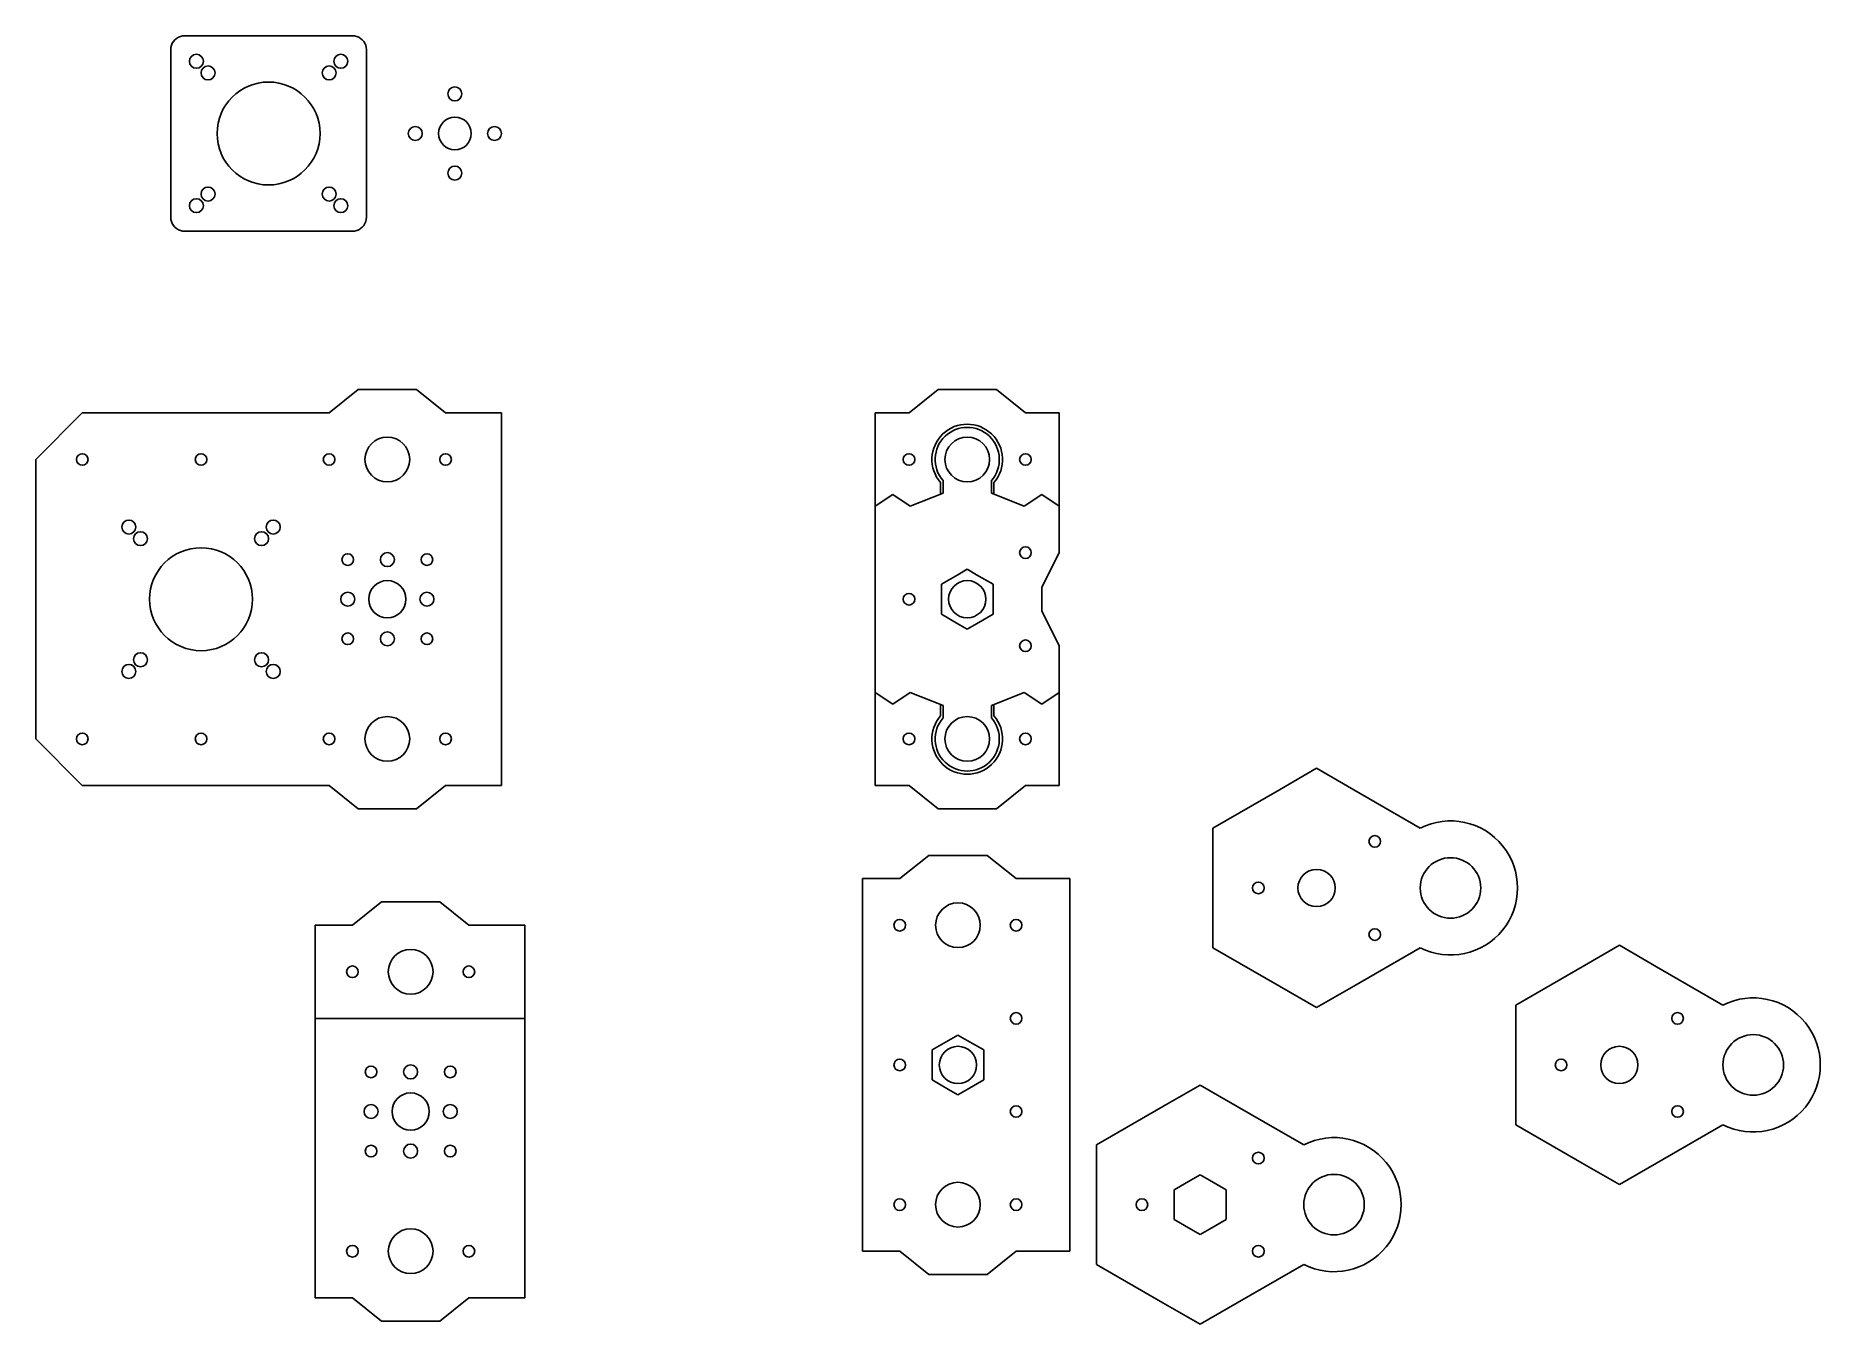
# Model space of a CAD drawing. Extents: x -50 to 333, y -256 to 21.
import ezdxf

# ---------------------------------------------------------------- set-up
doc = ezdxf.new("R2010")
doc.units = 0
doc.header["$MEASUREMENT"] = 0
doc.layers.get('0').update_dxf_attribs({"true_color": 0xffffff})

msp = doc.modelspace()

# ---------------------------------------------------------------- linework, layer by layer
for p, q in [((-20.67, 19.36), (-20.85, 18.93)), ((-20.43, 19.76), (-20.67, 19.36)), ((-20.12, 20.12), (-20.43, 19.76)), ((-19.76, 20.43), (-20.12, 20.12)), ((-19.36, 20.67), (-19.76, 20.43)), ((-18.93, 20.85), (-19.36, 20.67)), ((-18.47, 20.96), (-18.93, 20.85)), ((-18, 21), (-18.47, 20.96)), ((18, 21), (-18, 21)), ((18.47, 20.96), (18, 21)), ((18.93, 20.85), (18.47, 20.96)), ((19.36, 20.67), (18.93, 20.85)), ((19.76, 20.43), (19.36, 20.67)), ((20.12, 20.12), (19.76, 20.43)), ((20.43, 19.76), (20.12, 20.12)), ((20.67, 19.36), (20.43, 19.76)), ((20.85, 18.93), (20.67, 19.36)), ((-20.96, 18.47), (-21, 18)), ((-21, 18), (-21, -18)), ((-20.85, 18.93), (-20.96, 18.47)), ((20.96, 18.47), (20.85, 18.93)), ((21, 18), (20.96, 18.47)), ((21, -18), (21, 18)), ((-21, -18), (-20.96, -18.47)), ((-20.96, -18.47), (-20.85, -18.93)), ((-20.85, -18.93), (-20.67, -19.36)), ((20.67, -19.36), (20.85, -18.93)), ((20.85, -18.93), (20.96, -18.47)), ((20.96, -18.47), (21, -18)), ((-20.67, -19.36), (-20.43, -19.76)), ((-20.43, -19.76), (-20.12, -20.12)), ((-20.12, -20.12), (-19.76, -20.43)), ((-19.76, -20.43), (-19.36, -20.67)), ((-19.36, -20.67), (-18.93, -20.85)), ((-18.93, -20.85), (-18.47, -20.96)), ((-18.47, -20.96), (-18, -21)), ((-18, -21), (18, -21)), ((18, -21), (18.47, -20.96)), ((18.47, -20.96), (18.93, -20.85)), ((18.93, -20.85), (19.36, -20.67)), ((19.36, -20.67), (19.76, -20.43)), ((19.76, -20.43), (20.12, -20.12)), ((20.12, -20.12), (20.43, -19.76)), ((20.43, -19.76), (20.67, -19.36)), ((13, -60), (19.25, -55)), ((19.25, -55), (31.75, -55)), ((38, -60), (31.75, -55)), ((137.5, -60), (143.75, -55)), ((143.75, -55), (156.25, -55)), ((162.5, -60), (156.25, -55)), ((-50, -70), (-40, -60)), ((-40, -60), (13, -60)), ((50, -60), (38, -60)), ((50, -60), (50, -140)), ((130.25, -80), (130.25, -60)), ((130.25, -60), (137.5, -60)), ((162.5, -60), (169.75, -60)), ((169.75, -80), (169.75, -60)), ((-50, -130), (-50, -70)), ((144.28, -74.97), (144.28, -77.42)), ((144.8, -74.52), (144.8, -77.21)), ((155.2, -74.52), (155.2, -77.21)), ((155.72, -74.97), (155.72, -77.42)), ((130.25, -80), (134, -77.5)), ((130.25, -120), (130.25, -80)), ((137.75, -80), (134, -77.5)), ((144.8, -77.21), (137.75, -80)), ((155.2, -77.21), (162.25, -80)), ((162.25, -80), (166, -77.5)), ((169.75, -80), (166, -77.5)), ((169.75, -90), (169.75, -80)), ((166, -97.5), (169.75, -90)), ((144.44, -96.79), (148.01, -94.73)), ((148.01, -94.73), (150, -93.58)), ((150, -93.58), (151.99, -94.73)), ((151.99, -94.73), (155.56, -96.79)), ((144.44, -103.21), (144.44, -96.79)), ((155.56, -96.79), (155.56, -103.21)), ((166, -102.5), (166, -97.5)), ((148.01, -105.27), (144.44, -103.21)), ((155.56, -103.21), (151.99, -105.27)), ((166, -102.5), (169.75, -110)), ((150, -106.42), (148.01, -105.27)), ((151.99, -105.27), (150, -106.42)), ((169.75, -110), (169.75, -120)), ((130.25, -120), (134, -122.5)), ((130.25, -120), (130.25, -140)), ((137.75, -120), (134, -122.5)), ((144.8, -122.79), (137.75, -120)), ((144.28, -125.03), (144.28, -122.58)), ((155.2, -122.79), (162.25, -120)), ((155.72, -125.03), (155.72, -122.58)), ((162.25, -120), (166, -122.5)), ((169.75, -120), (166, -122.5)), ((169.75, -120), (169.75, -140)), ((144.8, -125.48), (144.8, -122.79)), ((155.2, -125.48), (155.2, -122.79)), ((-50, -130), (-40, -140)), ((217.02, -140.91), (225, -136.31)), ((225, -136.31), (232.98, -140.91)), ((13, -140), (-40, -140)), ((19.25, -145), (13, -140)), ((31.75, -145), (38, -140)), ((38, -140), (50, -140)), ((130.25, -140), (137.5, -140)), ((137.5, -140), (143.75, -145)), ((162.5, -140), (156.25, -145)), ((162.5, -140), (169.75, -140)), ((202.75, -149.15), (217.02, -140.91)), ((232.98, -140.91), (247.25, -149.15)), ((31.75, -145), (19.25, -145)), ((143.75, -145), (156.25, -145)), ((202.75, -174.85), (202.75, -149.15)), ((135.5, -160), (141.75, -155)), ((141.75, -155), (154.25, -155)), ((160.5, -160), (154.25, -155)), ((127.5, -240), (127.5, -160)), ((127.5, -160), (135.5, -160)), ((172, -160), (160.5, -160)), ((172, -160), (172, -240)), ((18, -170), (24.25, -165)), ((24.25, -165), (36.75, -165)), ((43, -170), (36.75, -165)), ((10, -250), (10, -170)), ((10, -170), (18, -170)), ((55, -170), (43, -170)), ((55, -170), (55, -250)), ((217.02, -183.09), (202.75, -174.85)), ((247.25, -174.85), (232.98, -183.09)), ((282.02, -178.91), (290, -174.31)), ((290, -174.31), (297.98, -178.91)), ((267.75, -187.15), (282.02, -178.91)), ((297.98, -178.91), (312.25, -187.15)), ((225, -187.69), (217.02, -183.09)), ((232.98, -183.09), (225, -187.69)), ((267.75, -212.85), (267.75, -187.15)), ((10, -190), (55, -190)), ((142.44, -196.79), (146.01, -194.73)), ((146.01, -194.73), (148, -193.58)), ((148, -193.58), (149.99, -194.73)), ((149.99, -194.73), (153.56, -196.79)), ((142.44, -203.21), (142.44, -196.79)), ((153.56, -196.79), (153.56, -203.21)), ((146.01, -205.27), (142.44, -203.21)), ((148, -206.42), (146.01, -205.27)), ((149.99, -205.27), (148, -206.42)), ((153.56, -203.21), (149.99, -205.27)), ((192.02, -208.91), (200, -204.31)), ((200, -204.31), (207.98, -208.91)), ((177.75, -217.15), (192.02, -208.91)), ((207.98, -208.91), (222.25, -217.15)), ((282.02, -221.09), (267.75, -212.85)), ((312.25, -212.85), (297.98, -221.09)), ((177.75, -242.85), (177.75, -217.15)), ((290, -225.69), (282.02, -221.09)), ((297.98, -221.09), (290, -225.69)), ((194.44, -226.79), (198.01, -224.73)), ((198.01, -224.73), (200, -223.58)), ((200, -223.58), (201.99, -224.73)), ((201.99, -224.73), (205.56, -226.79)), ((194.44, -233.21), (194.44, -226.79)), ((205.56, -226.79), (205.56, -233.21)), ((198.01, -235.27), (194.44, -233.21)), ((205.56, -233.21), (201.99, -235.27)), ((200, -236.42), (198.01, -235.27)), ((201.99, -235.27), (200, -236.42)), ((135.5, -240), (127.5, -240)), ((141.75, -245), (135.5, -240)), ((154.25, -245), (160.5, -240)), ((160.5, -240), (172, -240)), ((154.25, -245), (141.75, -245)), ((192.02, -251.09), (177.75, -242.85)), ((222.25, -242.85), (207.98, -251.09)), ((18, -250), (10, -250)), ((24.25, -255), (18, -250)), ((36.75, -255), (43, -250)), ((43, -250), (55, -250)), ((200, -255.69), (192.02, -251.09)), ((207.98, -251.09), (200, -255.69)), ((36.75, -255), (24.25, -255))]:
    msp.add_line(p, q)
for centre, radius in [((-15.5, 15.5), 1.5), ((15.5, 15.5), 1.5), ((-13, 13), 1.5), ((13, 13), 1.5), ((0, 0), 11.05), ((40, 8.5), 1.5), ((31.5, 0), 1.5), ((40, 0), 3.5), ((48.5, 0), 1.5), ((40, -8.5), 1.5), ((-15.5, -15.5), 1.5), ((-13, -13), 1.5), ((13, -13), 1.5), ((15.5, -15.5), 1.5), ((253.75, -162), 6.5), ((318.75, -200), 6.5), ((228.75, -230), 6.5)]:
    msp.add_circle(centre, radius)
at = {"color": 3, "true_color": 0x00ff00}
for centre, radius in [((-40, -70), 1.25), ((-14.5, -70), 1.25), ((13, -70), 1.25), ((25.5, -70), 4.8), ((38, -70), 1.25), ((137.5, -70), 1.25), ((150, -70), 4.8), ((150, -70), 4.8), ((162.5, -70), 1.25), ((-30, -84.5), 1.5), ((1, -84.5), 1.5), ((-27.5, -87), 1.5), ((-1.5, -87), 1.5), ((-14.5, -100), 11.05), ((17, -91.5), 1.25), ((25.5, -91.5), 1.5), ((34, -91.5), 1.25), ((162.5, -90), 1.25), ((17, -100), 1.5), ((25.5, -100), 4), ((34, -100), 1.5), ((137.5, -100), 1.25), ((150, -100), 4), ((17, -108.5), 1.25), ((25.5, -108.5), 1.5), ((34, -108.5), 1.25), ((162.5, -110), 1.25), ((-30, -115.5), 1.5), ((-27.5, -113), 1.5), ((-1.5, -113), 1.5), ((1, -115.5), 1.5), ((25.5, -130), 4.8), ((150, -130), 4.8), ((150, -130), 4.8), ((-40, -130), 1.25), ((-14.5, -130), 1.25), ((13, -130), 1.25), ((38, -130), 1.25), ((137.5, -130), 1.25), ((162.5, -130), 1.25), ((237.5, -152), 1.25), ((212.5, -162), 1.25), ((225, -162), 4), ((148, -170), 4.8), ((135.5, -170), 1.25), ((160.5, -170), 1.25), ((237.5, -172), 1.25), ((30.5, -180), 4.8), ((18, -180), 1.25), ((43, -180), 1.25), ((160.5, -190), 1.25), ((302.5, -190), 1.25), ((135.5, -200), 1.25), ((148, -200), 4), ((277.5, -200), 1.25), ((290, -200), 4), ((22, -201.5), 1.25), ((30.5, -201.5), 1.5), ((39, -201.5), 1.25), ((30.5, -210), 4), ((22, -210), 1.5), ((39, -210), 1.5), ((160.5, -210), 1.25), ((302.5, -210), 1.25), ((22, -218.5), 1.25), ((30.5, -218.5), 1.5), ((39, -218.5), 1.25), ((212.5, -220), 1.25), ((148, -230), 4.8), ((135.5, -230), 1.25), ((160.5, -230), 1.25), ((187.5, -230), 1.25), ((30.5, -240), 4.8), ((18, -240), 1.25), ((43, -240), 1.25), ((212.5, -240), 1.25)]:
    msp.add_circle(centre, radius, dxfattribs=at)
for centre, radius, start, end in [((150, -70), 7.58, 319.0007, 220.9993), ((150, -70), 6.89, 319.0007, 220.9993), ((150, -130), 7.58, 139.0007, 40.9993), ((150, -130), 6.89, 139.0007, 40.9993), ((253.75, -162), 14.4, 243.1612, 116.8388), ((318.75, -200), 14.4, 243.1612, 116.8388), ((228.75, -230), 14.4, 243.1612, 116.8388)]:
    msp.add_arc(centre, radius, start, end)

doc.saveas('drawing.dxf')
